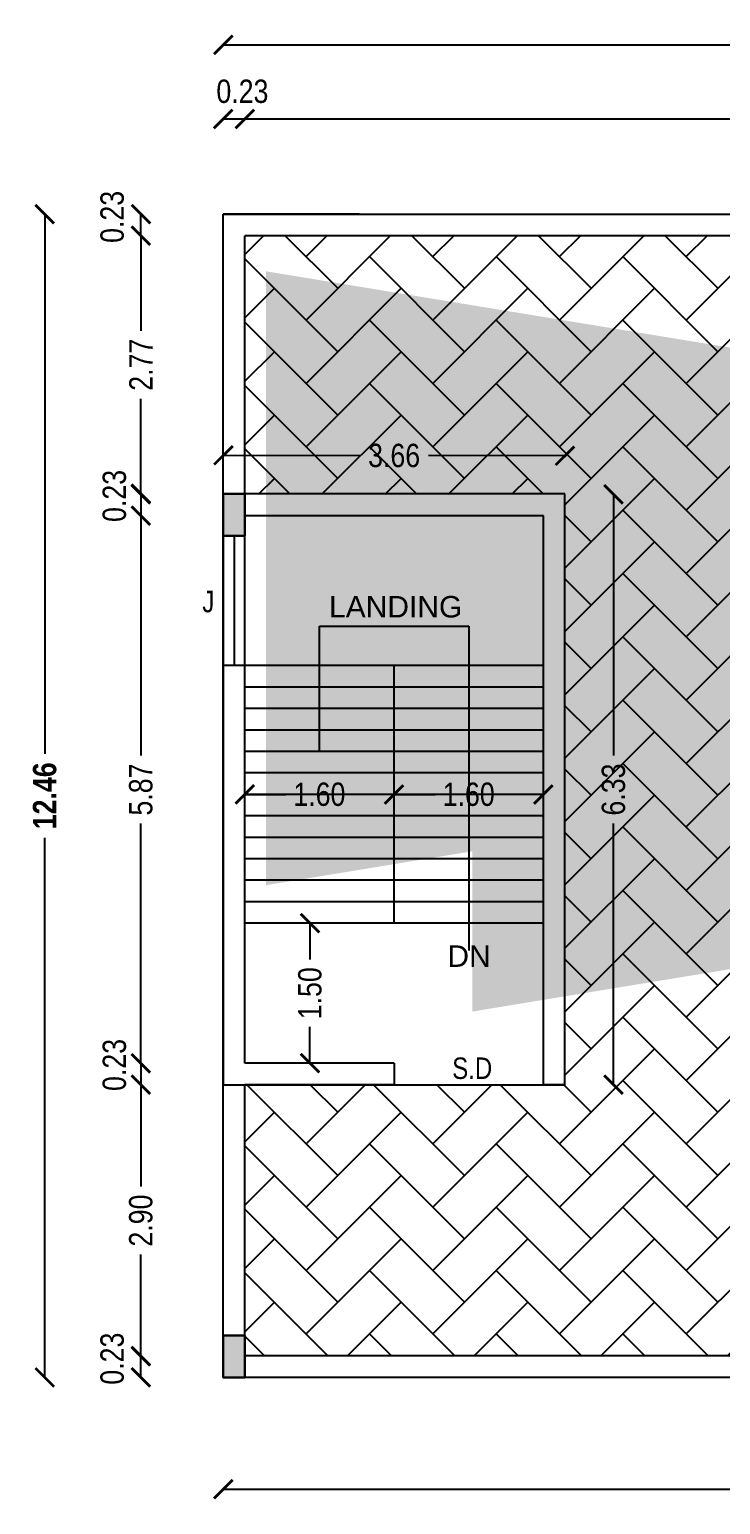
# Model space of a CAD drawing. Header units: metres. Extents: x -488 to 4759, y 38 to 2071.
# Drawn here: x 1196.56 to 1203.97, y 156.91 to 172.71 of the extents above; entities that cross this region are included whole.
import ezdxf
from ezdxf.lldxf.tags import DXFTag

# ---------------------------------------------------------------- set-up
doc = ezdxf.new("R2010")
doc.units = ezdxf.units.M
doc.header["$MEASUREMENT"] = 0
doc.linetypes.add('HIDDEN2', pattern=[0.1875, 0.125, -0.0625])
doc.layers.add('0 @ 1', color=7, linetype='Continuous')
doc.layers.add('BLK_2_FLR_1_ROOF_AREA', color=54, linetype='Continuous')
doc.layers.add('BLK_2_STAIR_HEADROOM', color=1, linetype='Continuous', plot=False)
doc.styles.add('CODE', font='swissc.ttf', dxfattribs={"height": 0.25})
doc.styles.add('sa1', font='', dxfattribs={"height": 72})
doc.styles.get("Standard").update_dxf_attribs({"font": 'arial.ttf', "height": 0.23})
doc.styles.add('SUBBU3', font='swissl.ttf', dxfattribs={"width": 0.8})
doc.styles.get('sa1').set_extended_font_data('Abadi MT Condensed Light')
tags = doc.linetypes.add('00$1$HIDDEN', pattern=[0.375, 0.25, -0.125]).pattern_tags.tags
tags[6:7] = [DXFTag(74, 4), DXFTag(75, 0), DXFTag(340, '0'), DXFTag(46, 1.0), DXFTag(50, 0.0), DXFTag(44, 0.0), DXFTag(45, 0.0)]
tags[4:5] = [DXFTag(74, 4), DXFTag(75, 0), DXFTag(340, '0'), DXFTag(46, 1.0), DXFTag(50, 0.0), DXFTag(44, 0.0), DXFTag(45, 0.0)]
doc.dimstyles.new('OUTER', dxfattribs={"dimscale": 0, "dimtxt": 0.3, "dimasz": 0.18, "dimexe": 0.18, "dimexo": 0.0625, "dimgap": 0.09, "dimtad": 0, "dimzin": 0, "dimdsep": 46, "dimtxsty": 'CODE', "dimcen": 0.09, "dimse1": 1, "dimse2": 1, "dimclrd": 8, "dimclrt": 1, "dimadec": 0, "dimazin": 0, "dimtfac": 1, "dimtofl": 0, "dimtmove": 0, "dimatfit": 3, "dimfxl": 0, "dimtolj": 1, "dimtzin": 0, "dimarcsym": 0})
doc.dimstyles.get("Standard").update_dxf_attribs({"dimtxt": 1, "dimasz": 0.18, "dimexe": 0.18, "dimexo": 0.0625, "dimgap": 0.09, "dimtad": 0, "dimtih": 1, "dimtoh": 1, "dimdec": 4, "dimzin": 0, "dimdsep": 46, "dimtxsty": 'Standard', "dimcen": 0.09, "dimadec": 0, "dimazin": 0, "dimtfac": 1, "dimtdec": 4, "dimtofl": 0, "dimtmove": 0, "dimatfit": 3, "dimfxl": 0, "dimtolj": 1, "dimtzin": 0, "dimarcsym": 0})

# ---------------------------------------------------------------- blocks, each defined once
blk = doc.blocks.new('_ArchTick')
at = {"const_width": 0.15}
blk.add_lwpolyline([(-0.5, -0.5), (0.5, 0.5)], dxfattribs=at)
blk = doc.blocks.new('*D436')
at = {"color": 0, "lineweight": -2}
for p, q in [((1198.641, 157.073), (1206.037, 157.073)), ((1214.331, 157.073), (1206.935, 157.073))]:
    blk.add_line(p, q, dxfattribs=at)
at = {"layer": 'Defpoints', "color": 0, "lineweight": -2}
for p in [(1198.641, 158.27), (1214.331, 158.27), (1198.641, 157.073)]:
    blk.add_point(p, dxfattribs=at)
at = {"color": 0, "lineweight": -2, "xscale": 0.2, "yscale": 0.2, "zscale": 0.2, "rotation": 180}
blk.add_blockref('_ArchTick', (1198.641, 157.073), dxfattribs=at)
at = {"color": 0, "lineweight": -2, "xscale": 0.2, "yscale": 0.2, "zscale": 0.2}
blk.add_blockref('_ArchTick', (1214.331, 157.073), dxfattribs=at)
at = {"color": 0, "lineweight": -2, "insert": (1206.486, 157.073), "char_height": 0.25, "attachment_point": 5, "style": 'CODE'}
blk.add_mtext('\\A1;{\\fSwis721 Cn BT|b1|i0|c0|p34;15.69}', dxfattribs=at)
blk = doc.blocks.new('*D440')
at = {"color": 0, "lineweight": -2}
blk.add_line((1197.758, 170.5), (1197.758, 170.73), dxfattribs=at)
at = {"layer": 'Defpoints', "color": 0, "lineweight": -2}
for p in [(1197.758, 170.73), (1199.796, 170.73), (1199.785, 170.5)]:
    blk.add_point(p, dxfattribs=at)
at = {"color": 0, "lineweight": -2, "xscale": 0.2, "yscale": 0.2, "zscale": 0.2}
for p, rotation in [((1197.758, 170.73), 90), ((1197.758, 170.5), 270)]:
    blk.add_blockref('_ArchTick', p, dxfattribs=dict(at, rotation=rotation))
at = {"color": 0, "lineweight": -2, "insert": (1197.451, 170.701), "char_height": 0.25, "attachment_point": 5, "rotation": 90, "style": 'CODE'}
blk.add_mtext('\\A1;0.23', dxfattribs=at)
blk = doc.blocks.new('*D441')
at = {"color": 0, "lineweight": -2}
blk.add_line((1197.758, 158.27), (1197.758, 158.5), dxfattribs=at)
at = {"layer": 'Defpoints', "color": 0, "lineweight": -2}
for p in [(1197.758, 158.5), (1200.011, 158.5), (1200.042, 158.27)]:
    blk.add_point(p, dxfattribs=at)
at = {"color": 0, "lineweight": -2, "xscale": 0.2, "yscale": 0.2, "zscale": 0.2}
for p, rotation in [((1197.758, 158.5), 90), ((1197.758, 158.27), 270)]:
    blk.add_blockref('_ArchTick', p, dxfattribs=dict(at, rotation=rotation))
at = {"color": 0, "lineweight": -2, "insert": (1197.451, 158.471), "char_height": 0.25, "attachment_point": 5, "rotation": 90, "style": 'CODE'}
blk.add_mtext('\\A1;0.23', dxfattribs=at)
blk = doc.blocks.new('*D442')
at = {"color": 0, "lineweight": -2}
for p, q in [((1196.728, 170.73), (1196.728, 164.949)), ((1196.728, 158.27), (1196.728, 164.05))]:
    blk.add_line(p, q, dxfattribs=at)
at = {"layer": 'Defpoints', "color": 0, "lineweight": -2}
for p in [(1196.728, 170.73), (1198.641, 170.73), (1198.641, 158.27)]:
    blk.add_point(p, dxfattribs=at)
at = {"color": 0, "lineweight": -2, "xscale": 0.2, "yscale": 0.2, "zscale": 0.2}
for p, rotation in [((1196.728, 170.73), 90), ((1196.728, 158.27), 270)]:
    blk.add_blockref('_ArchTick', p, dxfattribs=dict(at, rotation=rotation))
at = {"color": 0, "lineweight": -2, "insert": (1196.728, 164.5), "char_height": 0.25, "attachment_point": 5, "rotation": 90, "style": 'CODE'}
blk.add_mtext('\\A1;{\\fSwis721 Cn BT|b1|i0|c0|p34;12.46}', dxfattribs=at)
blk = doc.blocks.new('*D443')
at = {"color": 0, "lineweight": -2}
for p, q in [((1198.871, 164.515), (1199.311, 164.515)), ((1200.471, 164.515), (1200.031, 164.515))]:
    blk.add_line(p, q, dxfattribs=at)
at = {"layer": 'Defpoints', "color": 0, "lineweight": -2}
for p in [(1198.871, 164.515), (1200.471, 164.515), (1200.471, 164.515)]:
    blk.add_point(p, dxfattribs=at)
at = {"color": 0, "lineweight": -2, "xscale": 0.2, "yscale": 0.2, "zscale": 0.2, "rotation": 180}
blk.add_blockref('_ArchTick', (1198.871, 164.515), dxfattribs=at)
at = {"color": 0, "lineweight": -2, "xscale": 0.2, "yscale": 0.2, "zscale": 0.2}
blk.add_blockref('_ArchTick', (1200.471, 164.515), dxfattribs=at)
at = {"color": 0, "lineweight": -2, "insert": (1199.671, 164.515), "char_height": 0.25, "attachment_point": 5, "style": 'CODE'}
blk.add_mtext('\\A1;1.60', dxfattribs=at)
blk = doc.blocks.new('*D444')
at = {"color": 0, "lineweight": -2}
for p, q in [((1200.471, 164.515), (1200.911, 164.515)), ((1202.071, 164.515), (1201.631, 164.515))]:
    blk.add_line(p, q, dxfattribs=at)
at = {"layer": 'Defpoints', "color": 0, "lineweight": -2}
for p in [(1200.471, 164.515), (1202.071, 164.515), (1202.071, 164.515)]:
    blk.add_point(p, dxfattribs=at)
at = {"color": 0, "lineweight": -2, "xscale": 0.2, "yscale": 0.2, "zscale": 0.2, "rotation": 180}
blk.add_blockref('_ArchTick', (1200.471, 164.515), dxfattribs=at)
at = {"color": 0, "lineweight": -2, "xscale": 0.2, "yscale": 0.2, "zscale": 0.2}
blk.add_blockref('_ArchTick', (1202.071, 164.515), dxfattribs=at)
at = {"color": 0, "lineweight": -2, "insert": (1201.271, 164.515), "char_height": 0.25, "attachment_point": 5, "style": 'CODE'}
blk.add_mtext('\\A1;1.60', dxfattribs=at)
blk = doc.blocks.new('*D445')
at = {"color": 0, "lineweight": -2}
for p, q in [((1199.57, 163.135), (1199.57, 162.745)), ((1199.57, 161.635), (1199.57, 162.025))]:
    blk.add_line(p, q, dxfattribs=at)
at = {"layer": 'Defpoints', "color": 0, "lineweight": -2}
for p in [(1199.671, 163.135), (1199.57, 161.635), (1199.671, 161.635)]:
    blk.add_point(p, dxfattribs=at)
at = {"color": 0, "lineweight": -2, "xscale": 0.2, "yscale": 0.2, "zscale": 0.2}
for p, rotation in [((1199.57, 163.135), 90), ((1199.57, 161.635), 270)]:
    blk.add_blockref('_ArchTick', p, dxfattribs=dict(at, rotation=rotation))
at = {"color": 0, "lineweight": -2, "insert": (1199.57, 162.385), "char_height": 0.25, "attachment_point": 5, "rotation": 90, "style": 'CODE'}
blk.add_mtext('\\A1;1.50', dxfattribs=at)
blk = doc.blocks.new('*D446')
at = {"color": 0, "lineweight": -2}
for p, q in [((1198.642, 168.147), (1200.105, 168.145)), ((1202.302, 168.142), (1200.839, 168.144))]:
    blk.add_line(p, q, dxfattribs=at)
at = {"layer": 'Defpoints', "color": 0, "lineweight": -2}
for p in [(1202.302, 168.142), (1198.641, 167.735), (1202.301, 167.73)]:
    blk.add_point(p, dxfattribs=at)
at = {"color": 0, "lineweight": -2, "xscale": 0.2, "yscale": 0.2, "zscale": 0.2}
for p, rotation in [((1198.642, 168.147), 179.9243912450099), ((1202.302, 168.142), 359.9243912450098)]:
    blk.add_blockref('_ArchTick', p, dxfattribs=dict(at, rotation=rotation))
at = {"color": 0, "lineweight": -2, "insert": (1200.472, 168.144), "char_height": 0.25, "attachment_point": 5, "rotation": 359.9244, "style": 'CODE'}
blk.add_mtext('\\A1;3.66', dxfattribs=at)
blk = doc.blocks.new('*D447')
at = {"color": 0, "lineweight": -2}
for p, q in [((1202.823, 167.73), (1202.823, 164.931)), ((1202.823, 161.405), (1202.823, 164.203))]:
    blk.add_line(p, q, dxfattribs=at)
at = {"layer": 'Defpoints', "color": 0, "lineweight": -2}
for p in [(1202.301, 167.73), (1202.301, 161.405), (1202.823, 161.405)]:
    blk.add_point(p, dxfattribs=at)
at = {"color": 0, "lineweight": -2, "xscale": 0.2, "yscale": 0.2, "zscale": 0.2}
for p, rotation in [((1202.823, 167.73), 90), ((1202.823, 161.405), 270)]:
    blk.add_blockref('_ArchTick', p, dxfattribs=dict(at, rotation=rotation))
at = {"color": 0, "lineweight": -2, "insert": (1202.823, 164.567), "char_height": 0.25, "attachment_point": 5, "rotation": 90, "style": 'CODE'}
blk.add_mtext('\\A1;6.33', dxfattribs=at)
blk = doc.blocks.new('*D448')
at = {"color": 0, "lineweight": -2}
for p, q in [((1198.871, 171.75), (1206.044, 171.75)), ((1214.101, 171.75), (1206.928, 171.75))]:
    blk.add_line(p, q, dxfattribs=at)
at = {"layer": 'Defpoints', "color": 0, "lineweight": -2}
for p in [(1214.101, 171.75), (1198.871, 169.979), (1214.101, 169.885)]:
    blk.add_point(p, dxfattribs=at)
at = {"color": 0, "lineweight": -2, "xscale": 0.2, "yscale": 0.2, "zscale": 0.2, "rotation": 180}
blk.add_blockref('_ArchTick', (1198.871, 171.75), dxfattribs=at)
at = {"color": 0, "lineweight": -2, "xscale": 0.2, "yscale": 0.2, "zscale": 0.2}
blk.add_blockref('_ArchTick', (1214.101, 171.75), dxfattribs=at)
at = {"color": 0, "lineweight": -2, "insert": (1206.486, 171.75), "char_height": 0.25, "attachment_point": 5, "style": 'CODE'}
blk.add_mtext('\\A1;15.23', dxfattribs=at)
blk = doc.blocks.new('*D450')
at = {"color": 0, "lineweight": -2}
blk.add_line((1198.641, 171.75), (1198.871, 171.75), dxfattribs=at)
at = {"layer": 'Defpoints', "color": 0, "lineweight": -2}
for p in [(1198.871, 171.75), (1198.641, 169.885), (1198.871, 169.865)]:
    blk.add_point(p, dxfattribs=at)
at = {"color": 0, "lineweight": -2, "xscale": 0.2, "yscale": 0.2, "zscale": 0.2, "rotation": 180}
blk.add_blockref('_ArchTick', (1198.641, 171.75), dxfattribs=at)
at = {"color": 0, "lineweight": -2, "xscale": 0.2, "yscale": 0.2, "zscale": 0.2}
blk.add_blockref('_ArchTick', (1198.871, 171.75), dxfattribs=at)
at = {"color": 0, "lineweight": -2, "insert": (1198.846, 172.045), "char_height": 0.25, "attachment_point": 5, "style": 'CODE'}
blk.add_mtext('\\A1;0.23', dxfattribs=at)
blk = doc.blocks.new('*D451')
at = {"color": 0, "lineweight": -2}
for p, q in [((1198.641, 172.544), (1206.044, 172.544)), ((1214.331, 172.544), (1206.929, 172.544))]:
    blk.add_line(p, q, dxfattribs=at)
at = {"layer": 'Defpoints', "color": 0, "lineweight": -2}
for p in [(1214.331, 172.544), (1198.641, 170.73), (1214.331, 170.73)]:
    blk.add_point(p, dxfattribs=at)
at = {"color": 0, "lineweight": -2, "xscale": 0.2, "yscale": 0.2, "zscale": 0.2, "rotation": 180}
blk.add_blockref('_ArchTick', (1198.641, 172.544), dxfattribs=at)
at = {"color": 0, "lineweight": -2, "xscale": 0.2, "yscale": 0.2, "zscale": 0.2}
blk.add_blockref('_ArchTick', (1214.331, 172.544), dxfattribs=at)
at = {"color": 0, "lineweight": -2, "insert": (1206.486, 172.544), "char_height": 0.25, "attachment_point": 5, "style": 'CODE'}
blk.add_mtext('\\A1;15.69', dxfattribs=at)
blk = doc.blocks.new('*D452')
at = {"color": 0, "lineweight": -2}
for p, q in [((1197.758, 170.5), (1197.758, 169.482)), ((1197.758, 167.735), (1197.758, 168.753))]:
    blk.add_line(p, q, dxfattribs=at)
at = {"layer": 'Defpoints', "color": 0, "lineweight": -2}
for p in [(1198.871, 170.5), (1197.758, 167.735), (1198.872, 167.735)]:
    blk.add_point(p, dxfattribs=at)
at = {"color": 0, "lineweight": -2, "xscale": 0.2, "yscale": 0.2, "zscale": 0.2}
for p, rotation in [((1197.758, 170.5), 90), ((1197.758, 167.735), 270)]:
    blk.add_blockref('_ArchTick', p, dxfattribs=dict(at, rotation=rotation))
at = {"color": 0, "lineweight": -2, "insert": (1197.758, 169.117), "char_height": 0.25, "attachment_point": 5, "rotation": 90, "style": 'CODE'}
blk.add_mtext('\\A1;2.77', dxfattribs=at)
blk = doc.blocks.new('*D453')
at = {"color": 0, "lineweight": -2}
blk.add_line((1197.758, 167.73), (1197.758, 167.5), dxfattribs=at)
at = {"layer": 'Defpoints', "color": 0, "lineweight": -2}
for p in [(1198.872, 167.73), (1197.758, 167.5), (1198.871, 167.5)]:
    blk.add_point(p, dxfattribs=at)
at = {"color": 0, "lineweight": -2, "xscale": 0.2, "yscale": 0.2, "zscale": 0.2}
for p, rotation in [((1197.758, 167.73), 90), ((1197.758, 167.5), 270)]:
    blk.add_blockref('_ArchTick', p, dxfattribs=dict(at, rotation=rotation))
at = {"color": 0, "lineweight": -2, "insert": (1197.475, 167.712), "char_height": 0.25, "attachment_point": 5, "rotation": 90, "style": 'CODE'}
blk.add_mtext('\\A1;0.23', dxfattribs=at)
blk = doc.blocks.new('*D454')
at = {"color": 0, "lineweight": -2}
for p, q in [((1197.758, 167.5), (1197.758, 164.933)), ((1197.758, 161.635), (1197.758, 164.202))]:
    blk.add_line(p, q, dxfattribs=at)
at = {"layer": 'Defpoints', "color": 0, "lineweight": -2}
for p in [(1198.871, 167.5), (1197.758, 161.635), (1198.871, 161.635)]:
    blk.add_point(p, dxfattribs=at)
at = {"color": 0, "lineweight": -2, "xscale": 0.2, "yscale": 0.2, "zscale": 0.2}
for p, rotation in [((1197.758, 167.5), 90), ((1197.758, 161.635), 270)]:
    blk.add_blockref('_ArchTick', p, dxfattribs=dict(at, rotation=rotation))
at = {"color": 0, "lineweight": -2, "insert": (1197.758, 164.567), "char_height": 0.25, "attachment_point": 5, "rotation": 90, "style": 'CODE'}
blk.add_mtext('\\A1;5.87', dxfattribs=at)
blk = doc.blocks.new('*D455')
at = {"color": 0, "lineweight": -2}
blk.add_line((1197.758, 161.635), (1197.758, 161.405), dxfattribs=at)
at = {"layer": 'Defpoints', "color": 0, "lineweight": -2}
for p in [(1198.871, 161.635), (1197.758, 161.405), (1198.871, 161.405)]:
    blk.add_point(p, dxfattribs=at)
at = {"color": 0, "lineweight": -2, "xscale": 0.2, "yscale": 0.2, "zscale": 0.2}
for p, rotation in [((1197.758, 161.635), 90), ((1197.758, 161.405), 270)]:
    blk.add_blockref('_ArchTick', p, dxfattribs=dict(at, rotation=rotation))
at = {"color": 0, "lineweight": -2, "insert": (1197.475, 161.617), "char_height": 0.25, "attachment_point": 5, "rotation": 90, "style": 'CODE'}
blk.add_mtext('\\A1;0.23', dxfattribs=at)
blk = doc.blocks.new('*D456')
at = {"color": 0, "lineweight": -2}
for p, q in [((1197.758, 161.405), (1197.758, 160.314)), ((1197.758, 158.495), (1197.758, 159.585))]:
    blk.add_line(p, q, dxfattribs=at)
at = {"layer": 'Defpoints', "color": 0, "lineweight": -2}
for p in [(1198.871, 161.405), (1197.758, 158.495), (1198.871, 158.495)]:
    blk.add_point(p, dxfattribs=at)
at = {"color": 0, "lineweight": -2, "xscale": 0.2, "yscale": 0.2, "zscale": 0.2}
for p, rotation in [((1197.758, 161.405), 90), ((1197.758, 158.495), 270)]:
    blk.add_blockref('_ArchTick', p, dxfattribs=dict(at, rotation=rotation))
at = {"color": 0, "lineweight": -2, "insert": (1197.758, 159.95), "char_height": 0.25, "attachment_point": 5, "rotation": 90, "style": 'CODE'}
blk.add_mtext('\\A1;2.90', dxfattribs=at)

msp = doc.modelspace()

# ---------------------------------------------------------------- hatches: boundary and pattern name
at = {"lineweight": 30}
h = msp.add_hatch(color=256, dxfattribs=at)
h.dxf.hatch_style = 1
h.paths.add_polyline_path([(1198.87122, 167.28477), (1198.87122, 167.73477), (1198.64122, 167.73468), (1198.64122, 167.28468)])
h = msp.add_hatch(color=256, dxfattribs=at)
h.dxf.hatch_style = 1
h.paths.add_polyline_path([(1198.87122, 158.26985), (1198.87122, 158.71985), (1198.64122, 158.71977), (1198.64122, 158.26977)])
at = {"layer": '0 @ 1', "lineweight": -2}
h = msp.add_hatch(dxfattribs=at)
h.set_pattern_fill('AR-HBONE', color=256, scale=0.12)
h.set_pattern_definition([(45, (-14584.45364, -2017.57014), (1e-16, 0.67882251), [1.44, -0.48]), (135, (-14584.11423, -2017.23072), (1e-16, 0.67882251), [1.44, -0.48])])
h.paths.add_polyline_path([(1208.2676, 170.49985), (1198.87122, 170.49985), (1198.87122, 167.72985), (1202.30122, 167.72985), (1202.30122, 161.40477), (1202.07122, 161.40477), (1200.47122, 161.40477), (1198.87122, 161.40477), (1198.87122, 158.49985), (1208.2676, 158.49985)])
h.paths.add_polyline_path([(1207.77421, 160.98194), (1207.77421, 159.57557), (1204.47134, 159.57557), (1204.47134, 160.98194)], flags=16)
h.paths.add_polyline_path([(1205.98122, 160.98194), (1205.98122, 159.57557), (1205.4121, 159.57557), (1205.4121, 160.98194)], flags=0)
h.paths.add_polyline_path([(1206.32638, 160.98194), (1206.8955, 160.98194), (1206.8955, 159.57557), (1206.32638, 159.57557)], flags=0)
h.paths.add_polyline_path([(1205.90405, 160.74671, -1), (1205.5182, 160.74671, -1)], flags=0)
h.paths.add_polyline_path([(1206.81833, 160.74671, -1), (1206.43248, 160.74671, -1)], flags=0)
h.paths.add_polyline_path([(1205.04046, 160.98194), (1205.04046, 159.57557), (1204.47134, 159.57557), (1204.47134, 160.98194)], flags=0)
h.paths.add_polyline_path([(1207.20508, 160.98194), (1207.77421, 160.98194), (1207.77421, 159.57557), (1207.20508, 159.57557)], flags=0)
h.paths.add_polyline_path([(1204.96329, 160.75987, -1), (1204.57744, 160.75987, -1)], flags=0)
h.paths.add_polyline_path([(1207.69704, 160.74671, -1), (1207.31119, 160.74671, -1)], flags=0)
h.paths.add_polyline_path([(1204.47134, 164.67121), (1204.47134, 166.07757), (1207.77421, 166.07757), (1207.77421, 164.67121)], flags=16)
h.paths.add_polyline_path([(1205.98122, 164.67121), (1205.4121, 164.67121), (1205.4121, 166.07757), (1205.98122, 166.07757)], flags=16)
h.paths.add_polyline_path([(1206.32638, 164.67121), (1206.32638, 166.07757), (1206.8955, 166.07757), (1206.8955, 164.67121)], flags=16)
h.paths.add_polyline_path([(1205.5182, 164.93189, -1), (1205.90405, 164.93189, -1)], flags=0)
h.paths.add_polyline_path([(1206.43248, 164.93189, -1), (1206.81833, 164.93189, -1)], flags=0)
h.paths.add_polyline_path([(1205.04046, 164.67121), (1204.47134, 164.67121), (1204.47134, 166.07757), (1205.04046, 166.07757)], flags=16)
h.paths.add_polyline_path([(1207.20508, 164.67121), (1207.20508, 166.07757), (1207.77421, 166.07757), (1207.77421, 164.67121)], flags=16)
h.paths.add_polyline_path([(1205.90405, 159.83626, -1), (1205.5182, 159.83626, -1)], flags=0)
h.paths.add_polyline_path([(1206.81833, 159.83626, -1), (1206.43248, 159.83626, -1)], flags=0)
h.paths.add_polyline_path([(1204.57744, 164.94505, -1), (1204.96329, 164.94505, -1)], flags=0)
h.paths.add_polyline_path([(1207.31119, 164.93189, -1), (1207.69704, 164.93189, -1)], flags=0)
h.paths.add_polyline_path([(1204.96329, 159.84942, -1), (1204.57744, 159.84942, -1)], flags=0)
h.paths.add_polyline_path([(1207.69704, 159.83626, -1), (1207.31119, 159.83626, -1)], flags=0)
h.paths.add_polyline_path([(1205.5182, 165.84235, -1), (1205.90405, 165.84235, -1)], flags=0)
h.paths.add_polyline_path([(1206.43248, 165.84235, -1), (1206.81833, 165.84235, -1)], flags=0)
h.paths.add_polyline_path([(1204.57744, 165.8555, -1), (1204.96329, 165.8555, -1)], flags=0)
h.paths.add_polyline_path([(1207.31119, 165.84235, -1), (1207.69704, 165.84235, -1)], flags=0)
h.paths.add_polyline_path([(1206.11232, 167.49985), (1206.11223, 167.72985), (1206.56223, 167.72985), (1206.56232, 167.49985)], flags=16)
h.paths.add_polyline_path([(1208.2676, 158.49985), (1214.10122, 158.49985), (1214.10122, 167.49977), (1214.10122, 167.94977), (1214.10122, 170.49985), (1208.2676, 170.49985)])
h.paths.add_polyline_path([(1209.29642, 160.98194), (1212.59929, 160.98194), (1212.59929, 159.57557), (1209.29642, 159.57557)], flags=16)
h.paths.add_polyline_path([(1209.29642, 160.98194), (1209.86554, 160.98194), (1209.86554, 159.57557), (1209.29642, 159.57557)], flags=0)
h.paths.add_polyline_path([(1209.78837, 160.75987, -1), (1209.40253, 160.75987, -1)], flags=0)
h.paths.add_polyline_path([(1209.29642, 164.67121), (1209.29642, 166.07757), (1212.59929, 166.07757), (1212.59929, 164.67121)], flags=16)
h.paths.add_polyline_path([(1209.29642, 164.67121), (1209.29642, 166.07757), (1209.86554, 166.07757), (1209.86554, 164.67121)], flags=16)
h.paths.add_polyline_path([(1209.40253, 164.94505, -1), (1209.78837, 164.94505, -1)], flags=0)
h.paths.add_polyline_path([(1210.23718, 160.98194), (1210.8063, 160.98194), (1210.8063, 159.57557), (1210.23718, 159.57557)], flags=0)
h.paths.add_polyline_path([(1210.72913, 160.74671, -1), (1210.34329, 160.74671, -1)], flags=0)
h.paths.add_polyline_path([(1210.23718, 164.67121), (1210.23718, 166.07757), (1210.8063, 166.07757), (1210.8063, 164.67121)], flags=16)
h.paths.add_polyline_path([(1211.37122, 163.10985), (1211.60122, 163.10994), (1211.60122, 162.65994), (1211.37122, 162.65985)], flags=16)
h.paths.add_polyline_path([(1210.34329, 164.93189, -1), (1210.72913, 164.93189, -1)], flags=0)
h.paths.add_polyline_path([(1209.78837, 159.84942, -1), (1209.40253, 159.84942, -1)], flags=0)
h.paths.add_polyline_path([(1211.15146, 160.98194), (1211.72058, 160.98194), (1211.72058, 159.57557), (1211.15146, 159.57557)], flags=0)
h.paths.add_polyline_path([(1209.40253, 165.8555, -1), (1209.78837, 165.8555, -1)], flags=0)
h.paths.add_polyline_path([(1211.15146, 164.67121), (1211.15146, 166.07757), (1211.72058, 166.07757), (1211.72058, 164.67121)], flags=16)
h.paths.add_polyline_path([(1211.64341, 160.74671, -1), (1211.25757, 160.74671, -1)], flags=0)
h.paths.add_polyline_path([(1210.72913, 159.83626, -1), (1210.34329, 159.83626, -1)], flags=0)
h.paths.add_polyline_path([(1211.25757, 164.93189, -1), (1211.64341, 164.93189, -1)], flags=0)
h.paths.add_polyline_path([(1210.34329, 165.84235, -1), (1210.72913, 165.84235, -1)], flags=0)
h.paths.add_polyline_path([(1212.03017, 160.98194), (1212.59929, 160.98194), (1212.59929, 159.57557), (1212.03017, 159.57557)], flags=0)
h.paths.add_polyline_path([(1211.64341, 159.83626, -1), (1211.25757, 159.83626, -1)], flags=0)
h.paths.add_polyline_path([(1212.03017, 164.67121), (1212.03017, 166.07757), (1212.59929, 166.07757), (1212.59929, 164.67121)], flags=16)
h.paths.add_polyline_path([(1212.52212, 160.74671, -1), (1212.13627, 160.74671, -1)], flags=0)
h.paths.add_polyline_path([(1211.25757, 165.84235, -1), (1211.64341, 165.84235, -1)], flags=0)
h.paths.add_polyline_path([(1212.13627, 164.93189, -1), (1212.52212, 164.93189, -1)], flags=0)
h.paths.add_polyline_path([(1212.52212, 159.83626, -1), (1212.13627, 159.83626, -1)], flags=0)
h.paths.add_polyline_path([(1212.13627, 165.84235, -1), (1212.52212, 165.84235, -1)], flags=0)
h.paths.add_polyline_path([(1209.29642, 167.85399), (1209.29642, 169.26036), (1212.59929, 169.26036), (1212.59929, 167.85399)], flags=16)
h.paths.add_polyline_path([(1209.29642, 167.85399), (1209.29642, 169.26036), (1209.86554, 169.26036), (1209.86554, 167.85399)], flags=16)
h.paths.add_polyline_path([(1209.40253, 168.12784, -1), (1209.78837, 168.12784, -1)], flags=0)
h.paths.add_polyline_path([(1210.23718, 167.85399), (1210.23718, 169.26036), (1210.8063, 169.26036), (1210.8063, 167.85399)], flags=16)
h.paths.add_polyline_path([(1210.34329, 168.11468, -1), (1210.72913, 168.11468, -1)], flags=0)
h.paths.add_polyline_path([(1211.15146, 167.85399), (1211.15146, 169.26036), (1211.72058, 169.26036), (1211.72058, 167.85399)], flags=16)
h.paths.add_polyline_path([(1211.25757, 168.11468, -1), (1211.64341, 168.11468, -1)], flags=0)
h.paths.add_polyline_path([(1212.03017, 167.85399), (1212.03017, 169.26036), (1212.59929, 169.26036), (1212.59929, 167.85399)], flags=16)
h.paths.add_polyline_path([(1209.40253, 169.03829, -1), (1209.78837, 169.03829, -1)], flags=0)
h.paths.add_polyline_path([(1212.13627, 168.11468, -1), (1212.52212, 168.11468, -1)], flags=0)
h.paths.add_polyline_path([(1210.34329, 169.02513, -1), (1210.72913, 169.02513, -1)], flags=0)
h.paths.add_polyline_path([(1211.25757, 169.02513, -1), (1211.64341, 169.02513, -1)], flags=0)
h.paths.add_polyline_path([(1212.13627, 169.02513, -1), (1212.52212, 169.02513, -1)], flags=0)
h.paths.add_polyline_path([(1200.11863, 167.87842), (1200.8235, 167.87842), (1200.8235, 168.40196), (1200.11863, 168.40196)], flags=24)
h.paths.add_polyline_path([(1203.08666, 164.2152), (1203.08666, 164.92007), (1202.56313, 164.92007), (1202.56313, 164.2152)], flags=24)
h.paths.add_polyline_path([(1204.73958, 159.99785), (1207.65316, 159.99785), (1207.65316, 160.52599), (1204.73958, 160.52599)], flags=8)
h.paths.add_polyline_path([(1204.73958, 165.09349), (1207.65316, 165.09349), (1207.65316, 165.62162), (1204.73958, 165.62162)], flags=8)
h.paths.add_polyline_path([(1209.56466, 159.99785), (1212.47824, 159.99785), (1212.47824, 160.52599), (1209.56466, 160.52599)], flags=8)
h.paths.add_polyline_path([(1209.56466, 165.09349), (1212.47824, 165.09349), (1212.47824, 165.62162), (1209.56466, 165.62162)], flags=8)
h.paths.add_polyline_path([(1209.56466, 168.27627), (1212.47824, 168.27627), (1212.47824, 168.80441), (1209.56466, 168.80441)], flags=8)

# ---------------------------------------------------------------- linework, layer by layer
for p, q in [((1198.64122, 170.49985), (1198.64122, 170.72985)), ((1200.09772, 170.72985), (1198.64122, 170.72985)), ((1198.87122, 161.63477), (1198.87122, 170.49985)), ((1214.10122, 170.49985), (1198.87122, 170.49985)), ((1198.64122, 166.74985), (1198.64122, 167.72985)), ((1202.30122, 161.40477), (1202.30122, 167.72985)), ((1198.87122, 166.74985), (1198.87122, 167.49985)), ((1202.07122, 167.49985), (1198.87122, 167.49985)), ((1202.07122, 161.40477), (1202.07122, 167.49985)), ((1202.07122, 165.89477), (1198.64122, 165.89477)), ((1200.47122, 163.13477), (1200.47122, 165.89477)), ((1202.07122, 165.66477), (1200.47122, 165.66477)), ((1202.07122, 165.43477), (1200.47122, 165.43477)), ((1198.64122, 163.74985), (1198.64122, 165.24985)), ((1202.07122, 165.20477), (1200.47122, 165.20477)), ((1202.07122, 164.97477), (1200.47122, 164.97477)), ((1202.07122, 164.74477), (1200.47122, 164.74477)), ((1202.07122, 164.51477), (1200.47122, 164.51477)), ((1202.07122, 164.28477), (1200.47122, 164.28477)), ((1202.07122, 164.05477), (1200.47122, 164.05477)), ((1202.07122, 163.82477), (1200.47122, 163.82477)), ((1202.07122, 163.59477), (1200.47122, 163.59477)), ((1202.07122, 163.36477), (1200.47122, 163.36477)), ((1202.07122, 163.13477), (1200.47122, 163.13477)), ((1198.64122, 160.74985), (1198.64122, 162.24985)), ((1200.47122, 161.63477), (1198.87122, 161.63477)), ((1198.87122, 158.26985), (1198.87122, 161.40477)), ((1200.47122, 161.40477), (1198.87122, 161.40477)), ((1202.30122, 161.40477), (1202.07122, 161.40477)), ((1198.64122, 158.26985), (1198.64122, 159.24985)), ((1214.33122, 158.49985), (1198.87122, 158.49985)), ((1198.87122, 158.26985), (1198.64122, 158.26985))]:
    msp.add_line(p, q)
at = {"lineweight": -2}
for p, q in [((1198.76089, 165.89477), (1198.76037, 167.28472)), ((1201.27122, 166.31814), (1201.27122, 162.84412)), ((1200.47122, 161.63477), (1200.47122, 161.40477)), ((1200.47122, 161.40477), (1202.07122, 161.40477)), ((1201.37122, 158.26985), (1198.87122, 158.26985))]:
    msp.add_line(p, q, dxfattribs=at)
at = {"lineweight": 13}
for p, q in [((1198.64122, 165.24985), (1198.64122, 166.74985)), ((1198.87122, 165.24985), (1198.87122, 166.74985))]:
    msp.add_line(p, q, dxfattribs=at)
at = {"linetype": '00$1$HIDDEN'}
for p, q in [((1200.47122, 165.66477), (1198.87122, 165.66477)), ((1200.47122, 165.43477), (1198.87122, 165.43477)), ((1200.47122, 165.20477), (1198.87122, 165.20477)), ((1200.47122, 164.97477), (1198.87122, 164.97477)), ((1200.47122, 164.74477), (1198.87122, 164.74477)), ((1200.47122, 164.51477), (1198.87122, 164.51477)), ((1200.47122, 164.28477), (1198.87122, 164.28477)), ((1200.47122, 164.05477), (1198.87122, 164.05477)), ((1200.47122, 163.82477), (1198.87122, 163.82477)), ((1200.47122, 163.59477), (1198.87122, 163.59477)), ((1200.47122, 163.36477), (1198.87122, 163.36477)), ((1200.47122, 163.13477), (1198.87122, 163.13477))]:
    msp.add_line(p, q, dxfattribs=at)
at = {"lineweight": 30}
for points in [[(1198.87122, 167.28477), (1198.64122, 167.28468), (1198.64122, 167.73468), (1198.87122, 167.73477)], [(1198.87122, 158.26985), (1198.64122, 158.26977), (1198.64122, 158.71977), (1198.87122, 158.71985)]]:
    msp.add_lwpolyline(points, close=True, dxfattribs=at)
at = {"layer": 'BLK_2_FLR_1_ROOF_AREA', "lineweight": -2}
msp.add_lwpolyline([(1198.64122, 170.72985), (1214.33122, 170.72985), (1214.33122, 158.26985), (1198.64122, 158.26985)], close=True, dxfattribs=at)
at = {"layer": 'BLK_2_STAIR_HEADROOM', "lineweight": -2}
msp.add_lwpolyline([(1202.30122, 167.73477), (1198.64122, 167.73477), (1198.64122, 161.40477), (1202.30122, 161.40477)], close=True, dxfattribs=at)

# ---------------------------------------------------------------- texts
at = {"char_height": 0.23, "width": 0.2619959, "attachment_point": 1, "style": 'SUBBU3'}
for s, insert in [('J', (1198.41658, 166.69586)), ('{\\C252;S.D}', (1201.09458, 161.69705))]:
    msp.add_mtext(s, dxfattribs=dict(at, insert=insert))
at = {"linetype": 'HIDDEN2', "lineweight": 9, "ltscale": 10, "char_height": 0.23, "attachment_point": 2, "style": 'sa1'}
for s, insert, width in [('{\\fArial|b0|i0|c0|p34;\\C252;LANDING}', (1200.48849, 166.64023), 1.6168377), ('{\\fArial|b0|i0|c0|p34;\\C252;DN}', (1201.27481, 162.89765), 0.4465505)]:
    msp.add_mtext(s, dxfattribs=dict(at, insert=insert, width=width))

# ---------------------------------------------------------------- dimensions: what is measured, and where the dimension line sits
at = {"layer": '0 @ 1', "lineweight": -2}
dim = msp.add_linear_dim(base=(1214.33122, 172.54418), p1=(1198.64122, 170.72985), p2=(1214.33122, 170.72985), dimstyle='OUTER', override={"dimscale": 1, "dimtxt": 0.25, "dimasz": 0.2, "dimblk": 'ArchTick', "dimclrd": 0, "dimclrt": 0, "dimtix": 0, "dimtofl": 0, "dimtmove": 0, "dimatfit": 3, "dimfxl": 10}, dxfattribs=at)
dim.commit()
dim.dimension.update_dxf_attribs({"geometry": '*D451', "text_midpoint": (1206.48622, 172.54418)})
for base, p1, p2, angle, override, picture, middle in [((1198.87122, 171.74971), (1198.64122, 169.88517), (1198.87122, 169.86485), 180, {"dimscale": 1, "dimtxt": 0.25, "dimasz": 0.2, "dimblk": 'ArchTick', "dimclrd": 0, "dimclrt": 0, "dimtix": 0, "dimtofl": 0, "dimtmove": 1, "dimatfit": 3, "dimfxl": 10}, '*D450', (1198.84581, 172.04464)), ((1197.75835, 170.72985), (1199.78543, 170.49985), (1199.79568, 170.72985), 270, {"dimscale": 1, "dimtxt": 0.25, "dimasz": 0.2, "dimblk": 'ArchTick', "dimclrd": 0, "dimclrt": 0, "dimtix": 0, "dimtofl": 0, "dimtmove": 1, "dimatfit": 3, "dimfxl": 25.4}, '*D440', (1197.45098, 170.7015)), ((1197.75835, 167.49985), (1198.87225, 167.72994), (1198.87122, 167.49985), 90, {"dimscale": 1, "dimtxt": 0.25, "dimasz": 0.2, "dimblk": 'ArchTick', "dimclrd": 0, "dimclrt": 0, "dimtix": 0, "dimtofl": 0, "dimtmove": 1, "dimatfit": 3, "dimfxl": 10}, '*D453', (1197.47505, 167.71206)), ((1197.75835, 161.40477), (1198.87122, 161.63477), (1198.87122, 161.40477), 90, {"dimscale": 1, "dimtxt": 0.25, "dimasz": 0.2, "dimblk": 'ArchTick', "dimclrd": 0, "dimclrt": 0, "dimtix": 0, "dimtofl": 0, "dimtmove": 1, "dimatfit": 3, "dimfxl": 10}, '*D455', (1197.47505, 161.61693)), ((1197.75835, 158.49985), (1200.04227, 158.26985), (1200.01147, 158.49985), 270, {"dimscale": 1, "dimtxt": 0.25, "dimasz": 0.2, "dimblk": 'ArchTick', "dimclrd": 0, "dimclrt": 0, "dimtix": 0, "dimtofl": 0, "dimtmove": 1, "dimatfit": 3, "dimfxl": 25.4}, '*D441', (1197.45098, 158.4715))]:
    dim = msp.add_linear_dim(base=base, p1=p1, p2=p2, angle=angle, dimstyle='OUTER', override=override, dxfattribs=at)
    dim.commit()
    dim.dimension.update_dxf_attribs({"geometry": picture, "text_midpoint": middle, "dimtype": 128})
for base, p1, p2, angle, override, picture, middle in [((1214.10122, 171.74971), (1198.87122, 169.97913), (1214.10122, 169.88517), 180, {"dimscale": 1, "dimtxt": 0.25, "dimasz": 0.2, "dimblk": 'ArchTick', "dimclrd": 0, "dimclrt": 0, "dimtix": 0, "dimtofl": 0, "dimtmove": 1, "dimatfit": 3, "dimfxl": 10}, '*D448', (1206.48622, 171.74971)), ((1197.75835, 167.73477), (1198.87122, 170.49985), (1198.87225, 167.73477), 90, {"dimscale": 1, "dimtxt": 0.25, "dimasz": 0.2, "dimblk": 'ArchTick', "dimclrd": 0, "dimclrt": 0, "dimtix": 0, "dimtofl": 0, "dimtmove": 0, "dimatfit": 3, "dimfxl": 10}, '*D452', (1197.75835, 169.11731)), ((1197.75835, 161.63477), (1198.87122, 167.49985), (1198.87122, 161.63477), 90, {"dimscale": 1, "dimtxt": 0.25, "dimasz": 0.2, "dimblk": 'ArchTick', "dimclrd": 0, "dimclrt": 0, "dimtix": 0, "dimtofl": 0, "dimtmove": 1, "dimatfit": 3, "dimfxl": 10}, '*D454', (1197.75835, 164.56731))]:
    dim = msp.add_linear_dim(base=base, p1=p1, p2=p2, angle=angle, dimstyle='OUTER', override=override, dxfattribs=at)
    dim.commit()
    dim.dimension.update_dxf_attribs({"geometry": picture, "text_midpoint": middle})
for base, p1, p2, angle, text, override, picture, middle in [((1196.72834, 170.72985), (1198.64122, 158.26977), (1198.64122, 170.72985), 270, '{\\fSwis721 Cn BT|b1|i0|c0|p34;<>}', {"dimscale": 1, "dimtxt": 0.25, "dimasz": 0.2, "dimblk": 'ArchTick', "dimclrd": 0, "dimclrt": 0, "dimtix": 0, "dimtofl": 0, "dimtmove": 0, "dimatfit": 3, "dimfxl": 25.4}, '*D442', (1196.72834, 164.49981)), ((1197.75835, 158.49485), (1198.87122, 161.40477), (1198.87122, 158.49485), 90, '2.90', {"dimscale": 1, "dimtxt": 0.25, "dimasz": 0.2, "dimblk": 'ArchTick', "dimclrd": 0, "dimclrt": 0, "dimtix": 0, "dimtofl": 0, "dimtmove": 1, "dimatfit": 3, "dimfxl": 10}, '*D456', (1197.75835, 159.94981)), ((1198.64122, 157.07283), (1214.33122, 158.26985), (1198.64122, 158.26977), 180, '{\\fSwis721 Cn BT|b1|i0|c0|p34;<>}', {"dimscale": 1, "dimtxt": 0.25, "dimasz": 0.2, "dimblk": 'ArchTick', "dimclrd": 0, "dimclrt": 0, "dimtix": 0, "dimtofl": 0, "dimtmove": 0, "dimatfit": 3, "dimfxl": 25.4}, '*D436', (1206.48622, 157.07283))]:
    dim = msp.add_linear_dim(base=base, p1=p1, p2=p2, angle=angle, text=text, dimstyle='OUTER', override=override, dxfattribs=at)
    dim.commit()
    dim.dimension.update_dxf_attribs({"geometry": picture, "text_midpoint": middle})
for p1, p2, distance, picture, middle in [((1198.64122, 167.73468), (1202.30122, 167.72985), 0.41196, '*D446', (1200.47177, 168.14423)), ((1202.30122, 167.72985), (1202.30122, 161.40477), 0.52205, '*D447', (1202.82327, 164.56731)), ((1198.87122, 164.51477), (1200.47122, 164.51477), 0, '*D443', (1199.67122, 164.51477)), ((1200.47122, 164.51477), (1202.07122, 164.51477), 0, '*D444', (1201.27122, 164.51477)), ((1199.67122, 163.13477), (1199.67122, 161.63477), -0.1012, '*D445', (1199.57002, 162.38477))]:
    dim = msp.add_aligned_dim(p1=p1, p2=p2, distance=distance, dimstyle='OUTER', override={"dimscale": 1, "dimtxt": 0.25, "dimasz": 0.2, "dimblk": 'ArchTick', "dimclrd": 0, "dimclrt": 0, "dimtix": 0, "dimtofl": 0, "dimtmove": 0, "dimatfit": 3, "dimfxl": 10}, dxfattribs=at)
    dim.commit()
    dim.dimension.update_dxf_attribs({"geometry": picture, "text_midpoint": middle})

# ---------------------------------------------------------------- leaders
for points in [[(1219.09869, 166.83031), (1218.72176, 166.83031)], [(1221.3097, 165.47702), (1220.93277, 165.47702)]]:
    msp.add_leader(points, dimstyle='Standard', override={"dimtxt": 23, "dimasz": 20, "dimdec": 2, "dimse1": 1, "dimse2": 1, "dimclrd": 256, "dimtdec": 2, "dimtix": 1, "dimtmove": 2, "dimfrac": 2})
msp.add_leader([(1199.67122, 164.97477), (1199.67122, 166.31814), (1201.27122, 166.31814)], dimstyle='OUTER', override={"dimscale": 1, "dimtxt": 0.25, "dimasz": 0.2, "dimgap": 0.09, "dimtad": 0, "dimclrd": 256, "dimclrt": 0, "dimfxl": 10}, dxfattribs=at)

doc.saveas('drawing.dxf')
